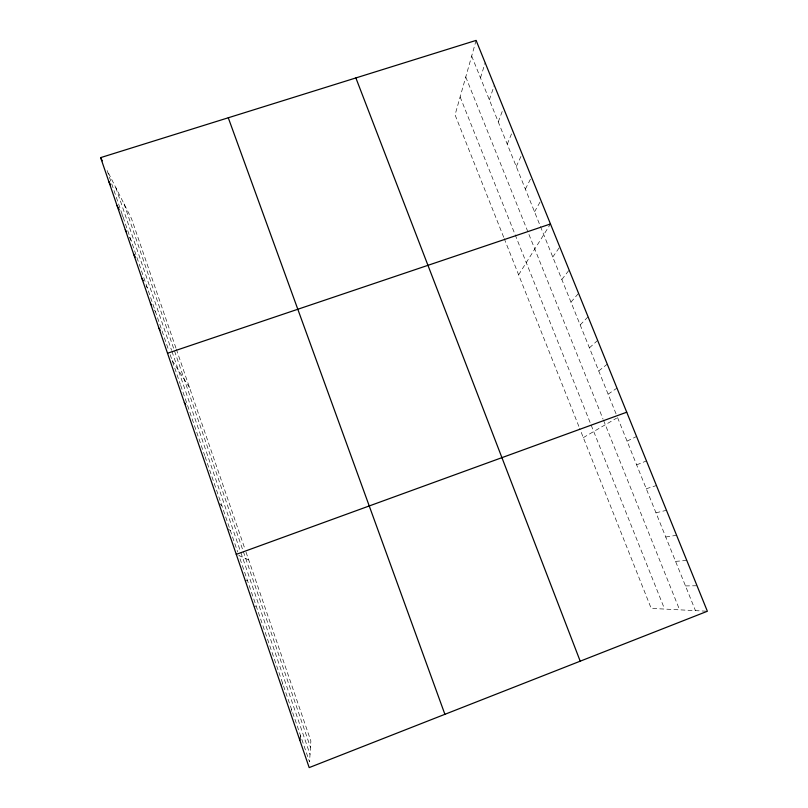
<?xml version="1.0" encoding="UTF-8"?>
<svg xmlns="http://www.w3.org/2000/svg" width="808" height="808" viewBox="0 0 808 808"><rect width="100%" height="100%" fill="white"/><g stroke="black" fill="none" stroke-linecap="round" stroke-linejoin="round"><path stroke-width="0.61" stroke-dasharray="4.04 3.03" d="M300.162 737.856L300.485 735.472M290.789 712.131L291.506 709.212M476.104 40.4L455.055 114.857L503.798 237.491M480.487 77.851L485.174 62.802M489.345 99.808L494.314 85.345M498.263 121.907L503.515 108.06M281.336 686.154L282.578 683.134M507.242 144.157L512.777 130.916M516.282 166.559L522.099 153.944M525.382 189.112L531.492 177.124M534.543 211.817L540.946 200.465M518.625 274.821L550.47 223.968M552.773 257.015L559.772 246.935M561.843 279.497L569.145 270.064M570.973 302.121L578.579 293.344M580.174 324.907L588.072 316.797M589.426 347.844L597.637 340.4M598.738 370.933L607.273 364.176M608.121 394.173L616.969 388.113M583.325 437.623L616.524 418.191M627.069 441.138L636.563 436.482M636.633 464.863L646.461 460.924M646.279 488.739L656.429 485.537M655.975 512.787L666.479 510.323M254.106 606.505L256.197 606.03M665.741 536.997L676.589 535.29M675.579 561.378L686.77 560.429M685.487 585.921L697.031 585.75M706.172 611.191L651.197 608.394L579.659 428.392M245.157 580.336L247.521 580.689M248.672 559.863L238.916 555.54L309.545 761.924L310.868 740.986L245.491 550.591M227.472 528.594L230.361 530.553M219.503 503.687L221.877 505.747M172.175 360.499L189.506 387.547M154.429 310.06L155.57 311.999M146.167 285.901L147.359 287.991M129.351 237.249L131.108 240.501M121.957 214.898L123.058 216.999M471.68 56.035L616.14 414.07M617.565 417.574L695.456 610.646M465.761 76.992L603.061 419.13M603.515 420.251L679.599 609.838M460.126 96.93L664.6 609.08M504.243 238.623L579.195 427.23M175.952 348.086L131.472 218.544L107.141 170.478L168.205 348.915M176.366 349.278L245.097 549.44M124.089 203.949L242.976 550.541M243.37 551.682L310.464 747.299M115.837 187.658L171.579 350.329M171.973 351.5L240.461 551.399M240.855 552.531L310.019 754.399M170.185 354.712L180.315 384.295M180.709 385.436L204.687 455.5M205.081 456.661L237.693 551.965"/><path stroke-width="1.21" d="M299.829 740.249L300.162 737.856M236.279 554.369L626.725 412.211M167.519 353.248L550.47 223.968M100.636 157.621L476.104 40.4L707.364 611.252L309.181 767.6L100.636 157.621L102.263 160.832M184.345 402.445L185.729 404.384M158.944 328.169L160.166 330.169M150.439 303.273L151.581 305.212M141.986 278.558L143.178 280.659M133.593 254.025L135.279 257.065M125.27 229.664L126.432 231.835M116.998 205.474L119.2 209.666M108.787 181.467L110.504 184.79M355.874 77.932L580.205 661.176M228.28 117.776L444.895 714.312"/></g></svg>
